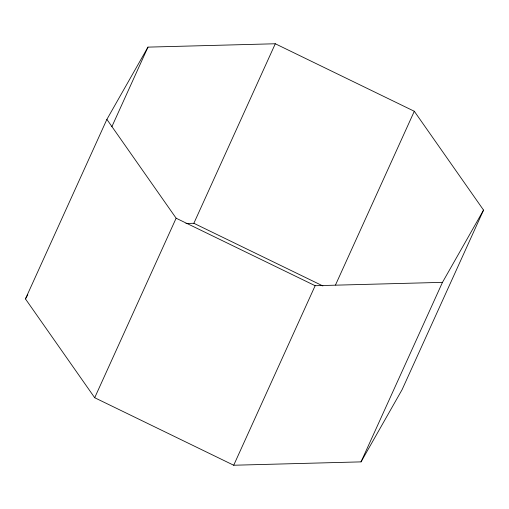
<?xml version="1.0" encoding="UTF-8"?>
<svg xmlns="http://www.w3.org/2000/svg" width="509" height="509" viewBox="0 0 509 509"><rect width="100%" height="100%" fill="white"/><g stroke="black" fill="none" stroke-linecap="round" stroke-linejoin="round"><path stroke-width="0.76" d="M25.45 298.91L106.884 119.386L147.96 47.127L275.293 43.761L414.301 111.267L483.55 210.09L402.116 389.614L361.04 461.873L233.707 465.239L94.699 397.733L25.45 298.91L27.798 294.781M111.84 126.754L147.96 47.127M94.699 397.733L176.133 218.208L106.884 119.386M185.95 223.496L193.859 223.286L275.293 43.761M233.707 465.239L315.141 285.714L442.474 282.349L483.55 210.09M335.495 285.002L414.301 111.267M361.04 461.873L442.474 282.349M193.859 223.286L322.884 285.943M176.133 218.208L315.141 285.714"/></g></svg>
